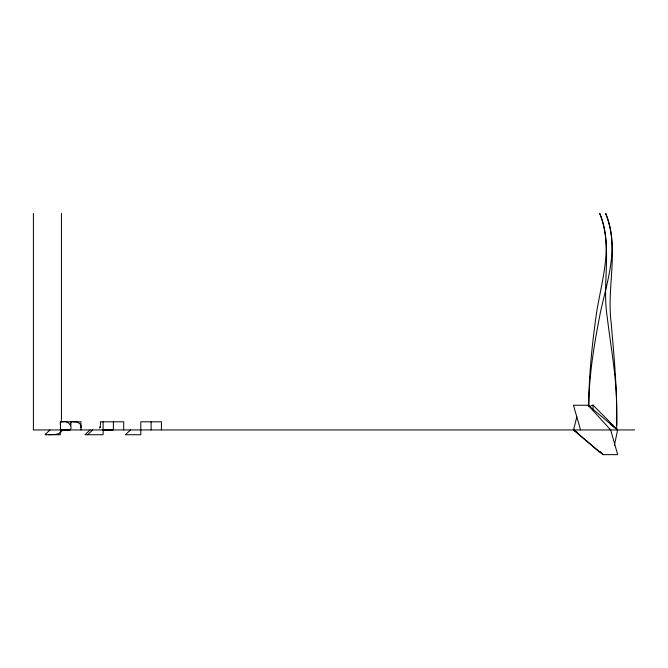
<?xml version="1.0" encoding="UTF-8"?>
<svg xmlns="http://www.w3.org/2000/svg" width="668" height="668" viewBox="0 0 668 668"><rect width="100%" height="100%" fill="white"/><g stroke="black" fill="none" stroke-linecap="round" stroke-linejoin="round"><path stroke-width="1" d="M588.708 406.086C588.909 374.706 592.174 343.427 596.624 312.39C601.851 279.533 613.441 246.008 599.689 213.351C613.157 246.935 601.634 282.831 607.295 317.45C610.794 347.585 616.781 377.554 616.581 408.014M588.75 406.086C588.984 374.523 594.378 343.285 600.407 312.39C607.554 279.783 619.57 246.216 605.609 213.351C619.695 248.688 606.536 286.129 611.128 322.544C614.251 358.265 617.608 394.028 616.664 429.941M99.716 428.071L100.409 425.716M614.343 445.589L617.633 429.941L593 405.075L589.326 406.486M576.826 416.79L573.587 429.941L599.455 452.161M100.091 427.378L100.334 426.585M103.097 429.749L102.83 429.833M45.491 434.233L45.265 434.643L45.933 434.726L60.32 434.734C59.619 431.536 62.708 429.891 65.481 429.875M49.991 429.95L45.249 434.409L46.643 434.734M90.071 429.95L84.945 434.734L103.064 434.734L103.264 430.15L112.257 429.85M87.608 434.734L92.718 429.975M130.477 429.941L125.342 434.734L140.798 434.734L140.798 421.809L161.431 421.809L161.431 429.941M102.822 430.468L110.963 429.941M70.232 429.883L69.514 429.941M110.312 429.883L109.594 429.941M103.381 429.825L102.872 429.866L103.473 429.866M110.813 429.833L112.09 429.758M69.597 429.85L60.813 430.075L60.103 432.455L58.717 433.666L55.519 434.425L48.572 434.734M61.539 421.809L60.429 422.343L60.487 429.44M71.852 421.809L70.808 422.109L70.725 425.683M66.992 429.758L69.497 429.758M108.366 429.758L110.821 429.758M69.597 429.941C74.048 427.687 67.635 419.721 62.825 421.809M112.257 429.941L113.385 429.908L113.385 421.809M610.243 424.172L617.633 429.941L588.132 405.242L573.445 405.242L580.559 429.941M109.552 429.833L112.09 429.875M634.6 429.941L33.4 429.941L33.4 213.351M577.035 432.163L573.587 429.941L603.004 454.649L617.691 454.649L610.652 429.941L588.132 405.242M66.533 429.941L68.303 429.941L61.539 429.866M73.146 421.809C76.929 421.308 81.721 423.178 81.045 427.737M108.299 429.941L106.529 429.883M105.486 429.908L104.191 429.866M68.178 429.833L69.439 429.875M68.236 429.758L69.455 429.833M600.198 451.56L603.004 454.649M103.148 429.44L103.064 421.809M100.484 424.798L100.4 421.809L123.705 421.809L123.705 429.916M60.404 424.798L60.32 421.809L80.953 421.809L80.953 429.925M616.606 408.014L616.664 425.099M593 405.075L593 409.776M151.118 421.809L151.118 429.941M70.641 421.809L70.641 425.716M61.439 213.351L61.439 420.523"/></g></svg>
